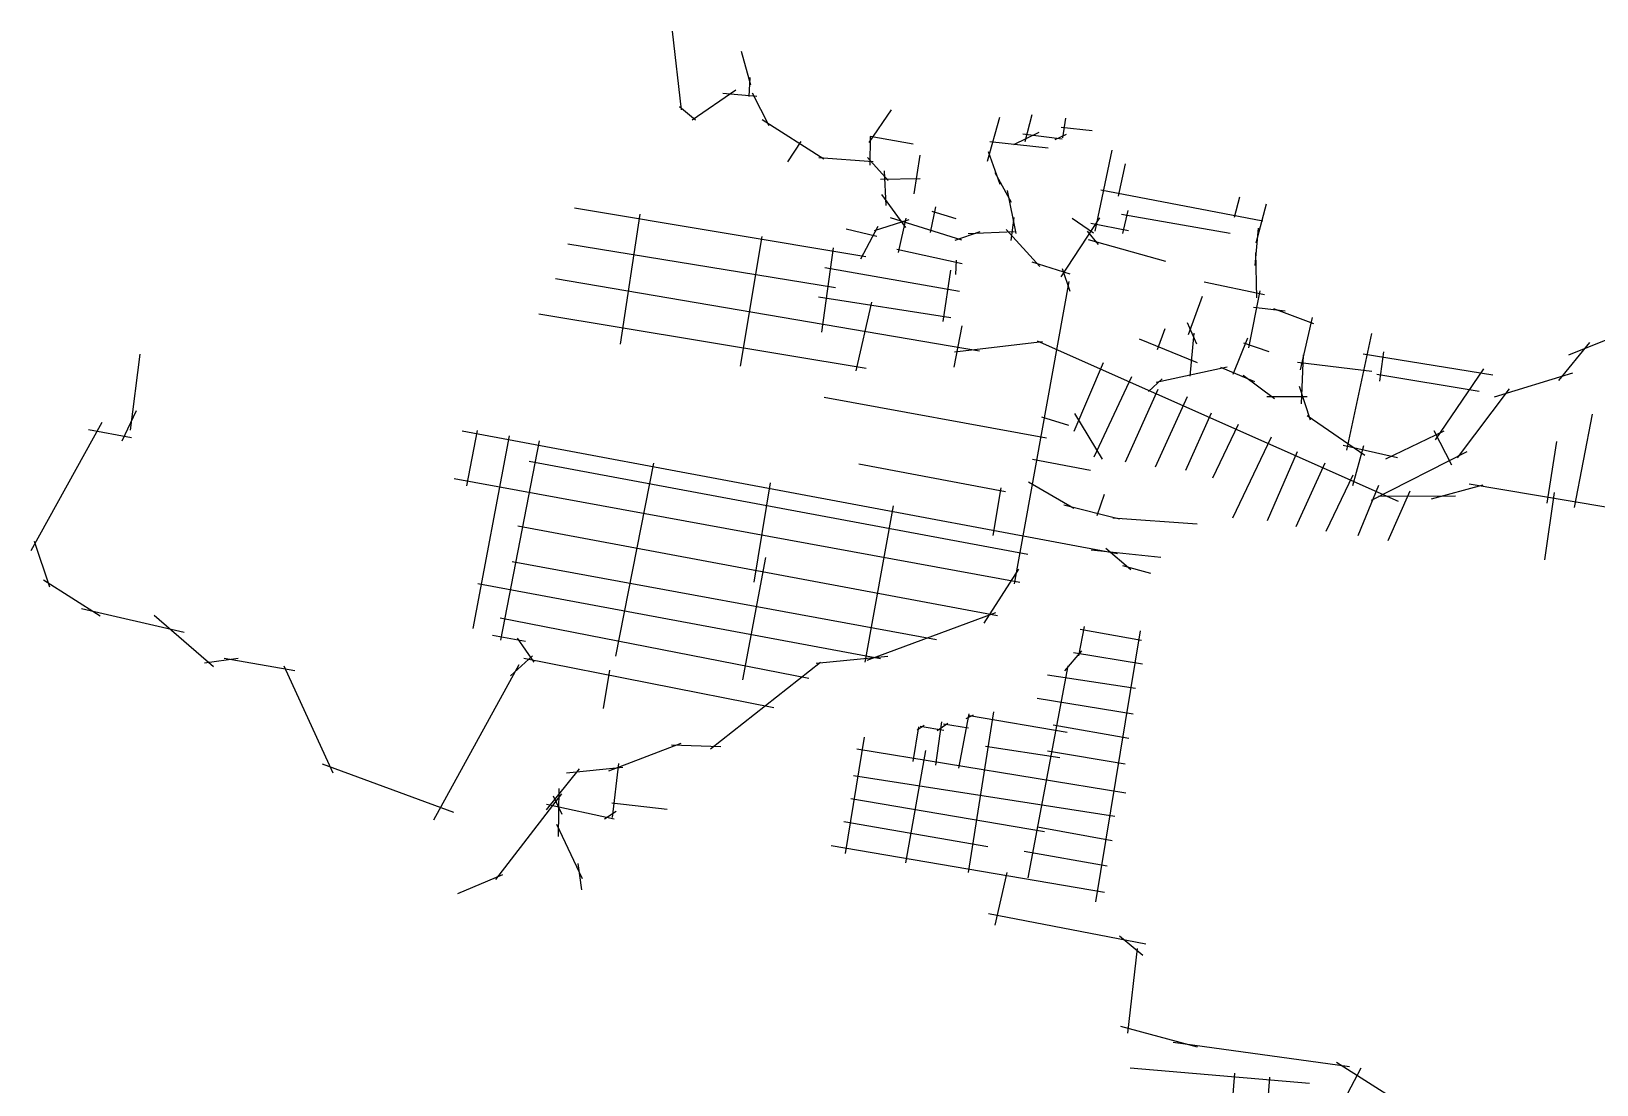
# Model space of a CAD drawing. Header units: inches. Extents: x 723419 to 759401, y 6910722 to 6968430.
# Drawn here: x 724062 to 726718, y 6939397 to 6941185 of the extents above; entities that cross this region are included whole.
import ezdxf

# ---------------------------------------------------------------- set-up
doc = ezdxf.new("R2010")
doc.units = ezdxf.units.IN
doc.header["$MEASUREMENT"] = 0

msp = doc.modelspace()

# ---------------------------------------------------------------- linework, layer by layer
for points in [[(725149.361466, 6941185.01204), (725164.801888, 6941051.93701)], [(725266.468465, 6941151.53295), (725282.415477, 6941094.29518)], [(725280.325198, 6941074.46617), (725281.892907, 6941106.55793)], [(725183.09269, 6941034.45625), (725257.30147, 6941085.59416)], [(725235.422644, 6941080.15856), (725293.169615, 6941074.94038)], [(725285.330638, 6941080.4194), (725313.289843, 6941025.10685)], [(725161.66647, 6941057.41603), (725188.841389, 6941034.45625)], [(725302.346543, 6941035.41616), (725406.604806, 6940968.62372)], [(725483.806916, 6940996.50046), (725521.712219, 6941051.65809)], [(725684.612732, 6940964.28774), (725705.73923, 6941039.17471)], [(725748.541868, 6940998.20825), (725760.276514, 6941043.93497)], [(725812.495328, 6941004.36384), (725817.775872, 6941037.77952)], [(725485.391468, 6941006.7819), (725558.555108, 6940993.99746)], [(725485.63591, 6940957.88614), (725486.15848, 6941006.6758)], [(725729.473186, 6940992.63897), (725772.304159, 6941013.74362)], [(725744.728195, 6941010.81237), (725811.028458, 6941002.60506)], [(725799.293813, 6941001.43259), (725818.655806, 6941010.2262)], [(725809.8549, 6941022.24415), (725862.073714, 6941016.67487)], [(725345.983701, 6940963.66638), (725368.193776, 6940997.84538)], [(725685.6691, 6940981.1637), (725705.73923, 6940925.26222)], [(725688.695394, 6940997.91517), (725787.265855, 6940987.36278)], [(725867.469791, 6940845.97862), (725895.990434, 6940983.09551)], [(725398.064031, 6940970.6155), (725490.302327, 6940964.09278)], [(725480.671498, 6940970.93142), (725516.207963, 6940931.79525)], [(725560.08438, 6940909.17791), (725570.558231, 6940974.58421)], [(725906.974752, 6940905.25595), (725918.636226, 6940959.97808)], [(725503.121264, 6940934.2251), (725570.013636, 6940935.00779)], [(725509.392531, 6940948.31408), (725511.744095, 6940889.08806)], [(725696.760533, 6940945.30241), (725724.752992, 6940895.20195)], [(725504.427688, 6940908.13421), (725545.37642, 6940851.88016)], [(725717.887031, 6940914.71471), (725732.690436, 6940841.6494)], [(725876.722729, 6940915.98377), (726151.969673, 6940863.45905)], [(726103.654132, 6940869.64985), (726112.608573, 6940904.18925)], [(724983.612301, 6940885.37546), (725478.097087, 6940802.48435)], [(725061.47259, 6940653.66727), (725095.263413, 6940874.72506)], [(725587.553406, 6940843.30264), (725596.698807, 6940886.87429)], [(725590.166254, 6940879.56887), (725630.667563, 6940867.04528)], [(725911.835524, 6940874.45662), (726096.163983, 6940842.28698)], [(725914.476444, 6940841.75955), (725923.455141, 6940880.78523)], [(726140.702898, 6940825.72152), (726158.262535, 6940891.9237)], [(725444.506222, 6940849.81826), (725496.564526, 6940837.47662)], [(725469.662985, 6940798.50145), (725498.772707, 6940854.36795)], [(725492.810662, 6940846.96286), (725551.848941, 6940865.25757)], [(725519.35461, 6940869.13252), (725640.39686, 6940830.95626)], [(725533.615147, 6940809.27585), (725546.683707, 6940867.73556)], [(725715.983323, 6940848.69752), (725773.207724, 6940785.5577)], [(725724.767676, 6940830.0472), (725730.049516, 6940869.07271)], [(725809.372136, 6940767.92743), (725875.39212, 6940868.12818)], [(725828.452032, 6940867.68521), (725864.740096, 6940842.81056)], [(725860.075646, 6940859.16294), (725923.983325, 6940847.03331)], [(726138.661422, 6940787.42177), (726144.601873, 6940850.81669)], [(724972.248355, 6940824.2869), (725426.456839, 6940750)], [(725265.309742, 6940616.28385), (725302.144857, 6940836.71757)], [(725629.68375, 6940830.69525), (725672.014052, 6940845.30608)], [(725651.632971, 6940841.65346), (725730.616137, 6940845.04473)], [(725853.558302, 6940845.76172), (725872.124477, 6940822.99513)], [(725855.66808, 6940831.42726), (725986.474343, 6940794.95844)], [(725403.279794, 6940674.04635), (725423.485533, 6940817.64642)], [(725530.503482, 6940815.22857), (725641.586246, 6940790.95749)], [(725630.608396, 6940772.42779), (725631.915252, 6940796.69904)], [(726139.403816, 6940809.66559), (726140.889037, 6940732.5537)], [(725408.628576, 6940783.82321), (725636.830862, 6940744.06619)], [(725609.49399, 6940692.4414), (725622.568165, 6940779.66952)], [(725759.881334, 6940793.90682), (725824.422143, 6940773.29512)], [(725811.341588, 6940782.08467), (725824.456525, 6940743.81454)], [(724951.388756, 6940765.34419), (725670.904995, 6940642.5234)], [(725730.176317, 6940247.29183), (725823.151996, 6940760.39767)], [(726052.522938, 6940759.617), (726154.626573, 6940738.4853)], [(726127.884826, 6940647.72908), (726147.200901, 6940744.41708)], [(725397.931445, 6940733.97853), (725622.568165, 6940698.96869)], [(725461.540698, 6940608.49645), (725488.283308, 6940725.39391)], [(726025.748801, 6940670.30638), (726049.50024, 6940735.52449)], [(726135.841777, 6940716.87733), (726189.492751, 6940710.25652)], [(726170.041639, 6940714.52805), (726238.013903, 6940689.113)], [(726671.118019, 6940635.60705), (726913.934549, 6940733.33436)], [(724922.863362, 6940705.41201), (725478.7747, 6940613.24363)], [(726023.373916, 6940690.46465), (726039.406008, 6940654.29826)], [(726215.581517, 6940610.48182), (726236.240726, 6940699.23358)], [(725628.265902, 6940614.5752), (725641.635911, 6940685.22063)], [(725942.025798, 6940663.1917), (726040.593234, 6940622.87516)], [(725972.902324, 6940644.81201), (725985.965702, 6940680.3856)], [(726028.717946, 6940599.75235), (726035.249203, 6940672.67794)], [(726101.523561, 6940602.87062), (726126.400037, 6940664.78259)], [(726294.201475, 6940473.71497), (726336.930831, 6940672.0723)], [(724229.96233, 6940507.89008), (724246.399089, 6940637.0726)], [(725628.532369, 6940641.13287), (725777.696209, 6940658.34113)], [(725768.71233, 6940659.521), (726381.586784, 6940387.47397)], [(726118.974365, 6940655.8851), (726162.043175, 6940641.42665)], [(726217.581102, 6940552.58957), (726220.794257, 6940635.75318)], [(726321.938264, 6940637.6404), (726542.332236, 6940601.71153)], [(726350.424357, 6940591.23227), (726357.17112, 6940640.6345)], [(726653.934114, 6940592.33848), (726706.980118, 6940656.49531)], [(725831.387109, 6940506.06588), (725881.643666, 6940622.58156)], [(725970.558534, 6940589.14148), (726091.583509, 6940615.58326)], [(726079.989373, 6940614.734), (726137.909526, 6940590.63659)], [(726210.546709, 6940623.17164), (726336.651407, 6940608.2373)], [(726444.831966, 6940491.37008), (726526.801984, 6940611.81271)], [(725865.53107, 6940462.37262), (725929.598473, 6940599.20173)], [(725958.015134, 6940573.3692), (725980.779737, 6940595.17209)], [(726118.602952, 6940601.38768), (726171.755629, 6940561.86126)], [(726213.582364, 6940582.53395), (726232.24242, 6940525.30699)], [(726345.177067, 6940603.2085), (726519.093434, 6940574.0164)], [(726544.853527, 6940564.73609), (726677.841893, 6940605.0207)], [(725407.59121, 6940563.82112), (725784.604494, 6940495.01189)], [(725918.981446, 6940454.13342), (725974.369462, 6940577.46736)], [(725969.622069, 6940445.43678), (726024.218957, 6940564.81773)], [(726158.760487, 6940564.82715), (726227.076754, 6940564.82715)], [(726482.02381, 6940460.76075), (726570.255595, 6940578.16418)], [(724216.176424, 6940489.88933), (724240.036695, 6940541.24466)], [(725776.248993, 6940530.49847), (725822.086559, 6940516.27721)], [(725832.154476, 6940536.34467), (725878.958233, 6940458.92314)], [(726021.053821, 6940439.90258), (726064.573356, 6940537.14672)], [(726226.910914, 6940532.62676), (726324.875451, 6940465.41839)], [(726680.821635, 6940376.54997), (726711.161879, 6940534.8445)], [(724061.772635, 6940303.56347), (724182.201622, 6940521.4616)], [(724158.911426, 6940508.94899), (724231.552928, 6940495.1837)], [(724792.870918, 6940506.60057), (725905.226529, 6940298.64212)], [(724801.047622, 6940413.6375), (724819.22009, 6940507.23342)], [(726066.947052, 6940427.25295), (726110.466587, 6940518.17222)], [(726360.862362, 6940459.42951), (726459.493284, 6940506.67508)], [(726442.165996, 6940507.34036), (726472.155449, 6940448.78266)], [(724811.877339, 6940170.97769), (724873.09184, 6940498.54406)], [(724858.671941, 6940151.60296), (724924.347719, 6940489.67427)], [(726100.971177, 6940359.26117), (726166.646043, 6940496.82595)], [(726288.222156, 6940482.71957), (726380.188802, 6940461.42586)], [(726304.325424, 6940413.81265), (726323.315618, 6940481.80457)], [(726634.588294, 6940383.76708), (726650.962669, 6940488.65521)], [(724906.906848, 6940455.29018), (725752.799435, 6940297.48591)], [(725053.730354, 6940124.15634), (725118.39036, 6940452.15738)], [(725465.949717, 6940451.02617), (725714.95589, 6940404.0254)], [(725760.664325, 6940458.94922), (725859.143226, 6940440.11982)], [(726159.524642, 6940354.51751), (726210.956706, 6940471.52671)], [(726208.582697, 6940344.23965), (726257.641065, 6940452.5522)], [(726336.333979, 6940389.14376), (726498.46057, 6940471.95091)], [(724779.545392, 6940425.97155), (725739.380624, 6940249.92494)], [(726259.223633, 6940336.33369), (726305.116552, 6940431.99661)], [(725288.323969, 6940249.8827), (725316.188593, 6940418.47895)], [(725694.244857, 6940329.29436), (725707.895154, 6940410.13557)], [(725754.378373, 6940420.12796), (725831.005225, 6940375.38928)], [(725870.583183, 6940363.06892), (725882.921873, 6940399.1005)], [(726313.820521, 6940329.21826), (726348.636087, 6940414.60333)], [(726347.96612, 6940395.68), (726478.713482, 6940396.42603)], [(726364.461145, 6940320.52162), (726401.650406, 6940405.11614)], [(726438.368513, 6940391.20396), (726525.782325, 6940415.07635)], [(726501.874115, 6940416.56842), (728065.056191, 6940153.60742)], [(726630.221912, 6940287.85495), (726647.077917, 6940402.3659)], [(725476.701696, 6940114.15618), (725524.7699, 6940379.3938)], [(725814.01005, 6940381.20094), (725908.764023, 6940357.25726)], [(724887.202517, 6940345.31667), (725701.751721, 6940193.56631)], [(725897.356457, 6940359.11693), (726040.681337, 6940348.83431)], [(724066.456328, 6940319.52396), (724092.562785, 6940241.69424)], [(725269.463523, 6940084.33462), (725308.597513, 6940291.73439)], [(725860.508817, 6940304.75213), (725978.6575, 6940292.06196)], [(725885.456552, 6940307.57222), (725927.820541, 6940271.38167)], [(724878.125352, 6940284.97127), (725597.841118, 6940152.71137)], [(725679.174552, 6940180.04024), (725737.875537, 6940271.71701)], [(725913.699067, 6940278.43182), (725961.241246, 6940265.27149)], [(724082.712563, 6940253.95395), (724178.712497, 6940192.62989)], [(724819.424799, 6940247.3988), (725503.041798, 6940120.16786)], [(724147.109989, 6940205.13287), (724321.221132, 6940165.24256)], [(724270.537921, 6940193.82074), (724370.711503, 6940106.89536)], [(724857.720518, 6940189.61467), (725381.205761, 6940086.80416)], [(725480.47629, 6940117.27648), (725698.722544, 6940198.43293)], [(724844.620863, 6940160.06679), (724900.664516, 6940149.94246)], [(725839.315512, 6940124.66382), (725849.194043, 6940174.52753)], [(725841.91533, 6940169.85274), (725945.690281, 6940151.51952)], [(725868.417329, 6939707.16756), (725944.310218, 6940167.24599)], [(724886.077481, 6940154.95217), (724914.685794, 6940114.22004)], [(725815.919976, 6940099.21245), (725844.514794, 6940133.49382)], [(725830.450625, 6940130.36762), (725947.429717, 6940111.14926)], [(724355.804447, 6940112.8491), (724413.046555, 6940120.58903)], [(724389.195785, 6940120.58903), (724509.046058, 6940099.75078)], [(724490.561776, 6940108.08604), (724573.481489, 6939926.15547)], [(724745.078683, 6939846.19645), (724889.783838, 6940110.12733)], [(724874.856053, 6940090.91545), (724912.338982, 6940124.77567)], [(724897.732512, 6940121.09703), (725322.087152, 6940036.98769)], [(725214.348403, 6939966.95973), (725401.310873, 6940113.94315)], [(725393.84806, 6940112.10273), (725515.59729, 6940123.99922)], [(725753.51802, 6939748.20127), (725821.652328, 6940107.95175)], [(725032.836983, 6940035.21144), (725043.381185, 6940100.76469)], [(725786.258665, 6940092.45036), (725935.991437, 6940070.11556)], [(725769.071474, 6940052.76506), (725931.802275, 6940026.27492)], [(725635.861501, 6939934.1683), (725653.437985, 6940026.35363)], [(725648.316292, 6940018.16569), (725660.949947, 6940024.64781)], [(725652.156546, 6939757.19708), (725695.373388, 6940029.7329)], [(725653.779452, 6940023.79483), (725819.799658, 6939995.29901)], [(725558.373502, 6939945.5474), (725567.810125, 6940004.47713)], [(725565.282268, 6939999.42603), (725576.909658, 6940007.33944)], [(725570.169124, 6940005.6557), (725610.274614, 6939998.92085)], [(725596.895486, 6939939.12351), (725606.813977, 6940012.74362)], [(725599.11377, 6939997.85605), (725617.149609, 6940010.54969)], [(725609.77711, 6940009.36584), (725652.365741, 6940002.32843)], [(725796.106543, 6940007.57602), (725924.523562, 6939985.24122)], [(725041.955261, 6939929.79289), (725164.757837, 6939976.38077)], [(725148.54907, 6939973.98644), (725232.223717, 6939970.67914)], [(725443.498183, 6939789.40775), (725475.732534, 6939986.78505)], [(725681.207234, 6939971.73642), (725807.54447, 6939951.99874)], [(725462.734857, 6939967.04725), (725919.212592, 6939892.25174)], [(725545.885252, 6939773.47843), (725579.892179, 6939963.89957)], [(725786.228365, 6939963.42587), (725918.284564, 6939941.61039)], [(724555.368188, 6939941.3858), (724778.444973, 6939859.52301)], [(724936.243737, 6939863.26095), (724992.2943, 6939933.1029)], [(724969.915794, 6939926.43861), (725065.470464, 6939935.75608)], [(725048.221778, 6939850.58903), (725059.046312, 6939941.90123)], [(725457.126172, 6939921.73609), (725900.60623, 6939852.65403)], [(724956.769064, 6939818.10617), (724957.519232, 6939899.41315)], [(724850.27714, 6939744.89473), (724962.357104, 6939890.82532)], [(724936.243737, 6939872.95127), (725050.834627, 6939847.98011)], [(724947.441411, 6939887.11391), (724961.998647, 6939856.17954)], [(725046.728784, 6939875.18751), (725141.163601, 6939864.37898)], [(725452.447276, 6939882.78006), (725781.028026, 6939826.68334)], [(724953.036794, 6939839.35021), (724996.718867, 6939746.69984)], [(725034.411255, 6939848.35278), (725054.193756, 6939861.39738)], [(725441.009349, 6939843.82402), (725685.365039, 6939801.23209)], [(725769.590098, 6939834.47457), (725895.927334, 6939811.101)], [(725419.062579, 6939802.91255), (725882.929657, 6939723.83934)], [(725746.714243, 6939793.44086), (725887.608553, 6939768.50894)], [(724989.253894, 6939772.04352), (724995.599013, 6939727.3192)], [(724785.674141, 6939721.10732), (724861.867389, 6939753.77956)], [(725697.60451, 6939667.34378), (725717.947137, 6939757.10521)], [(725686.302933, 6939687.66709), (725953.017263, 6939635.72959)], [(725908.376791, 6939649.27854), (725947.931782, 6939616.53538)], [(725922.548067, 6939484.0808), (725938.890732, 6939627.82613)], [(725910.116579, 6939495.93604), (726040.483099, 6939461.34896)], [(725999.397876, 6939468.83825), (726298.729889, 6939427.43523)], [(725926.693189, 6939425.2327), (726231.267468, 6939399.26388)], [(726072.072967, 6939005.39054), (726104.126223, 6939416.20002)], [(726245.394351, 6939285.79183), (726318.853721, 6939425.2327)], [(726276.692219, 6939434.77419), (726433.782273, 6939335.41559)], [(726133.098383, 6939000.09935), (726164.001997, 6939409.6665)]]:
    msp.add_lwpolyline(points)

doc.saveas('drawing.dxf')
